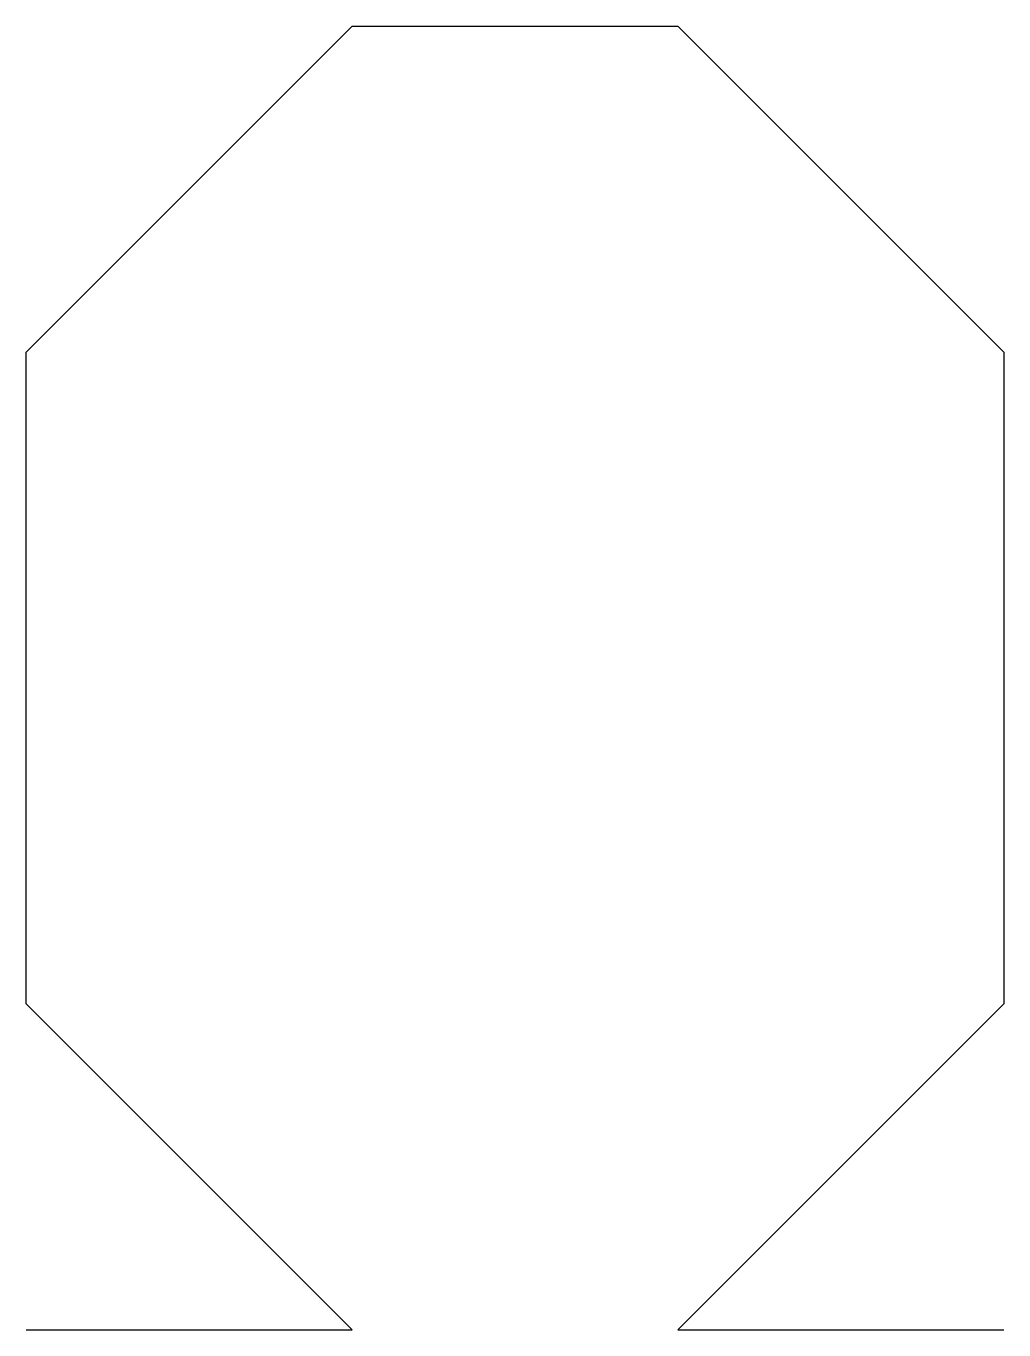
# Model space of a CAD drawing. Extents: x 0 to 0.15, y 0 to 0.2.
import ezdxf

# ---------------------------------------------------------------- set-up
doc = ezdxf.new("R2010")
doc.units = 0
doc.layers.add('1', color=7, linetype='CONTINUOUS')

msp = doc.modelspace()

# ---------------------------------------------------------------- linework, layer by layer
at = {"layer": '1', "color": 0}
for p, q in [((0, 0.15), (0.05, 0.2)), ((0.05, 0.2), (0.1, 0.2)), ((0.1, 0.2), (0.15, 0.15)), ((0, 0.05), (0, 0.15)), ((0.15, 0.15), (0.15, 0.05)), ((0.05, 0), (0, 0.05)), ((0.15, 0.05), (0.1, 0)), ((0, 0), (0.05, 0)), ((0.1, 0), (0.15, 0))]:
    msp.add_line(p, q, dxfattribs=at)

doc.saveas('drawing.dxf')
